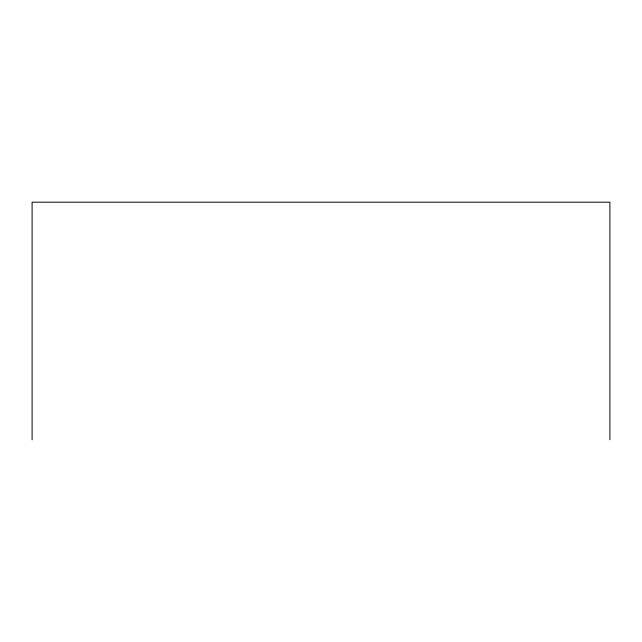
<?xml version="1.0" encoding="UTF-8"?>
<svg xmlns="http://www.w3.org/2000/svg" width="642" height="642" viewBox="0 0 642 642"><rect width="100%" height="100%" fill="white"/><g stroke="black" fill="none" stroke-linecap="round" stroke-linejoin="round"><path stroke-width="0.96" d="M609.9 439.81L609.9 202.19L32.1 202.19L32.1 439.81"/></g></svg>
